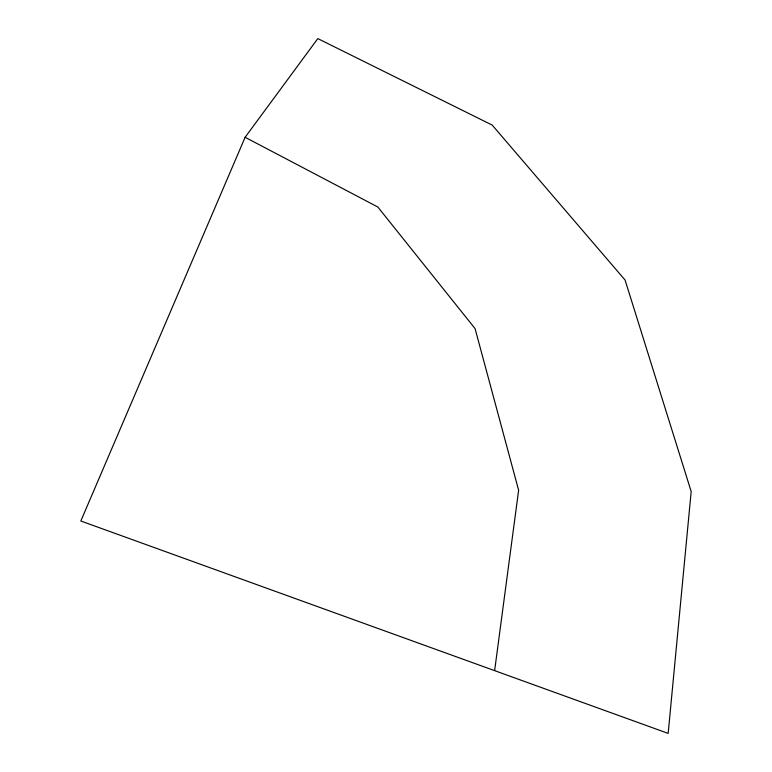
<?xml version="1.0" encoding="UTF-8"?>
<svg xmlns="http://www.w3.org/2000/svg" width="772" height="772" viewBox="0 0 772 772"><rect width="100%" height="100%" fill="white"/><g stroke="black" fill="none" stroke-linecap="round" stroke-linejoin="round"><path stroke-width="1.16" d="M494.669 670.357L518.63 490.259L475.07 328.611L377.836 207.012L245.12 137.281L80.819 521.003L668.176 733.4L691.181 491.542L625.079 280.043L492.189 125.083L317.813 38.6L245.12 137.281"/></g></svg>
